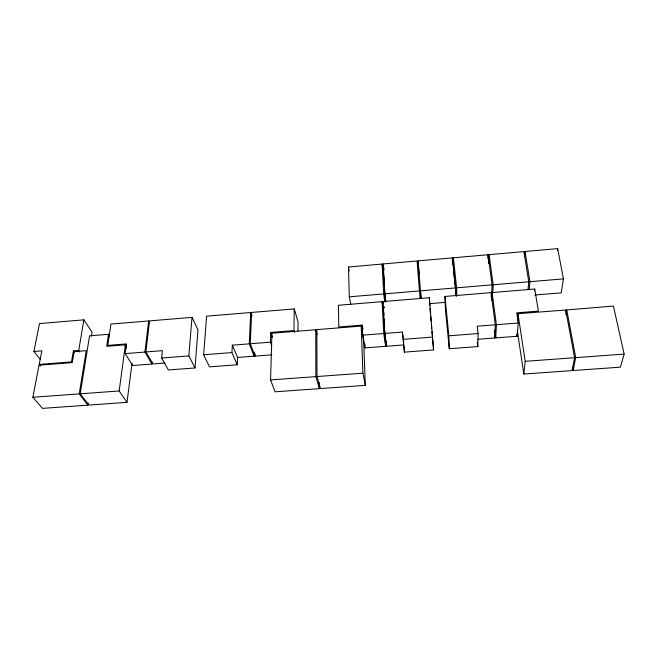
<?xml version="1.0" encoding="UTF-8"?>
<svg xmlns="http://www.w3.org/2000/svg" width="657" height="657" viewBox="0 0 657 657"><rect width="100%" height="100%" fill="white"/><g stroke="black" fill="none" stroke-linecap="round" stroke-linejoin="round"><path stroke-width="0.99" d="M297.95 330.98L298.04 321.823L294.246 308.913L251.664 312.436L250.26 343.775L255.105 356.119L271.891 354.829M294.55 332.508L293.958 330.57L294.246 308.913M477.828 346.584L478.082 333.551L477.196 326.209L495.321 324.788L491.017 292.644L444.961 296.447L445.454 309.899L449.281 348.736L477.828 346.584L477.294 342.051M319.335 382.62L319.368 388.648L275.086 391.81L270.569 379.927L271.932 333.222L315.746 329.74L317.052 334.618M271.801 346.009L270.446 342.19L270.741 332.417L293.958 330.57M487.872 258.768L488.003 254.744L453.363 257.79L453.642 270.733M488.759 263.703L489.071 254.653L523.851 251.59L528.786 281.779L527.99 289.696M255.105 356.119L255.187 354.123M488.003 254.744L492.077 284.859L491.518 298.574L491.124 295.601M491.764 300.339L492.085 292.554L534.724 289.023L538.412 311.114L516.747 312.847L518.274 322.989L517.092 336.269L495.739 337.903L494.68 329.97M254.144 356.193L249.282 343.849L232.34 345.18L237.571 357.457L254.144 356.193L254.308 352.152M492.84 292.603L493.169 284.76L489.071 254.653M249.282 343.849L250.703 312.518L206.626 316.165L203.629 354.772L209.509 366.852L237.185 364.766L237.571 357.457M477.951 339.267L494.672 337.985L495.321 324.788M495.739 337.903L496.413 324.706L492.085 292.554M237.185 364.766L231.921 352.587L232.34 345.18M192.008 317.372L188.83 355.913L195.022 367.953L168.389 369.965L161.622 358.024L162.41 350.657L145.879 351.955L149.582 320.879L192.008 317.372L197.971 329.913L195.022 367.953M517.388 320.378L517.971 313.668L565.685 310.03L574.612 357.712L572.05 370.605L523.81 374.055L517.396 331.071M524.549 256.567L525.009 251.491L557.678 248.625L563.419 278.88L561.242 292.866L534.683 295.034M529.156 289.597L529.969 281.681L525.009 251.491M523.81 374.055L525.189 361.317L517.971 313.668M534.502 290.994L534.724 289.023M149.632 322.727L148.654 320.953L110.918 324.082L107.781 345.401L126.464 343.907L125.167 353.606L132.673 365.522L152.013 364.044L152.243 362.064M152.013 364.044L144.926 352.062L148.654 320.953M109.53 335.932L108.495 334.314L89.557 335.85L80.203 393.814L88.867 405.065L127.006 402.347L132.024 363.173M127.006 402.347L119.172 390.964L125.208 346.132L126.382 347.84M125.315 346.124L125.487 344.818L106.721 346.313L108.495 334.314M557.407 250.531L557.678 248.625M87.923 405.139L79.242 393.88L86.248 350.674L74.167 351.635L72.295 362.623L39.067 365.202L32.85 397.271L42.508 408.375L87.923 405.139L88.243 403.111M91.348 336.121L91.996 332.097L83.858 319.852L39.477 323.564L33.918 351.454L40.126 359.272M79.858 352.029L78.733 350.452L83.858 319.852M565.365 311.968L565.685 310.03M565.932 314.793L566.753 309.94L613.433 306.072L624.15 354.09L620.372 367.156L573.126 370.532L572.567 367.534M78.733 350.452L73.387 350.879L71.498 361.9L39.223 364.413L41.859 350.813L33.918 351.454M573.126 370.532L575.721 357.63L566.753 309.94M350.772 304.355L349.294 296.816L348.465 267.005L382.087 264.048L383.926 277.722L385.248 302.163M385.897 301.448L384.854 293.835L383.236 263.95L417.064 260.977L420.037 298.262M419.141 274.7L418.074 260.886L452.336 257.881L455.564 287.914L455.712 295.675M349.294 296.816L383.68 293.934L384.731 301.547M384.854 293.835L419.47 290.936M455.564 287.914L420.505 290.846L421.096 298.541M456.755 295.593L456.623 287.823L492.077 284.859M493.169 284.76L528.786 281.779M529.969 281.681L563.419 278.88M383.992 314.867L382.095 301.645L338.396 305.267L338.815 326.989L362.27 325.125L362.993 329.083M383.088 301.563L429.341 297.744L433.571 349.926L404.392 352.127L402.437 332.064L384.772 333.444L383.088 301.563L383.36 303.46M382.464 307.509L384.509 307.336M429.612 303.641L445.742 302.327M361.219 326.086L316.855 329.617L317.011 376.535L320.485 388.566L365.325 385.363L363.6 338.938L361.219 326.086L362.902 373.184L365.325 385.363M125.167 353.606L144.926 352.062M250.26 343.775L270.446 342.19M362.631 335.177L383.754 333.526L385.651 346.329L365.005 347.906L362.631 335.177L362.27 325.125M496.413 324.706L518.274 322.989M161.622 358.024L188.83 355.913M203.629 354.772L231.921 352.587M402.922 339.365L432.774 337.057M449.281 348.736L448.854 335.809L478.082 333.551M165.088 363.009L152.95 363.937L145.879 351.955M384.772 333.444L386.645 346.255L403.915 344.933M32.85 397.271L79.242 393.88M80.203 393.814L119.172 390.964M270.569 379.927L315.869 376.617L319.368 388.648M317.011 376.535L362.902 373.184M525.189 361.317L574.612 357.712M575.721 357.63L624.15 354.09M39.223 364.413L40.463 365.957M73.387 350.879L74.52 352.456M125.208 346.132L126.267 347.849M125.487 344.818L126.555 346.535M250.703 312.518L252.05 316.157M270.741 332.417L272.417 337.246M348.465 267.005L349.195 270.873M516.796 334.265L517.092 336.269M383.762 306.293L384.025 308.182M491.658 291.544L492.454 297.498M383.236 263.95L384.017 269.813M494.409 335.998L494.672 337.985M402.437 332.064L403.119 338.002M403.464 340.975L403.694 342.954M453.363 257.79L456.623 287.823M453.667 271.727L456.328 296.463M444.961 296.447L448.854 335.809M430.368 313.159L430.007 308.264M430.631 316.189L431.074 321.248M431.337 324.287L431.69 328.336M431.953 331.366L432.396 336.433M432.659 339.464L433.571 349.926M418.074 260.886L421.047 298.179M403.973 345.828L404.392 352.127M429.341 297.744L429.826 305.39M386.373 341.18L386.645 346.255M382.087 264.048L383.68 293.934M384.205 318.924L384.682 328.065M384.846 331.103L385.651 346.329M382.095 301.645L383.754 333.526M364.857 343.94L365.005 347.906M452.336 257.881L452.492 264.845M315.746 329.74L315.869 376.617"/></g></svg>
